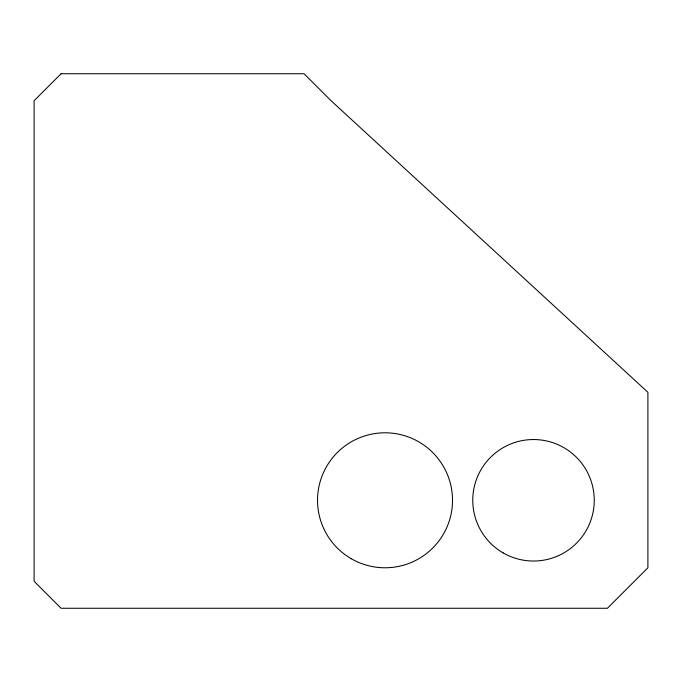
<?xml version="1.0" encoding="UTF-8"?>
<svg xmlns="http://www.w3.org/2000/svg" width="682" height="682" viewBox="0 0 682 682"><rect width="100%" height="100%" fill="white"/><g stroke="black" fill="none" stroke-linecap="round" stroke-linejoin="round"><path stroke-width="1.02" d="M61.099 73.733L34.1 100.723L34.1 581.277L61.099 608.267L607.406 608.267L647.9 567.774L647.9 392.295L331.068 100.723L304.07 73.733L61.099 73.733M351.273 558.737A67.492 67.492 0 0 0 452.516 500.281A67.492 67.492 0 0 0 351.273 441.834A67.492 67.492 0 0 0 351.273 558.737M503.137 552.889A60.741 60.741 0 0 0 594.252 500.281A60.741 60.741 0 0 0 503.137 447.673A60.741 60.741 0 0 0 503.137 552.889"/></g></svg>
